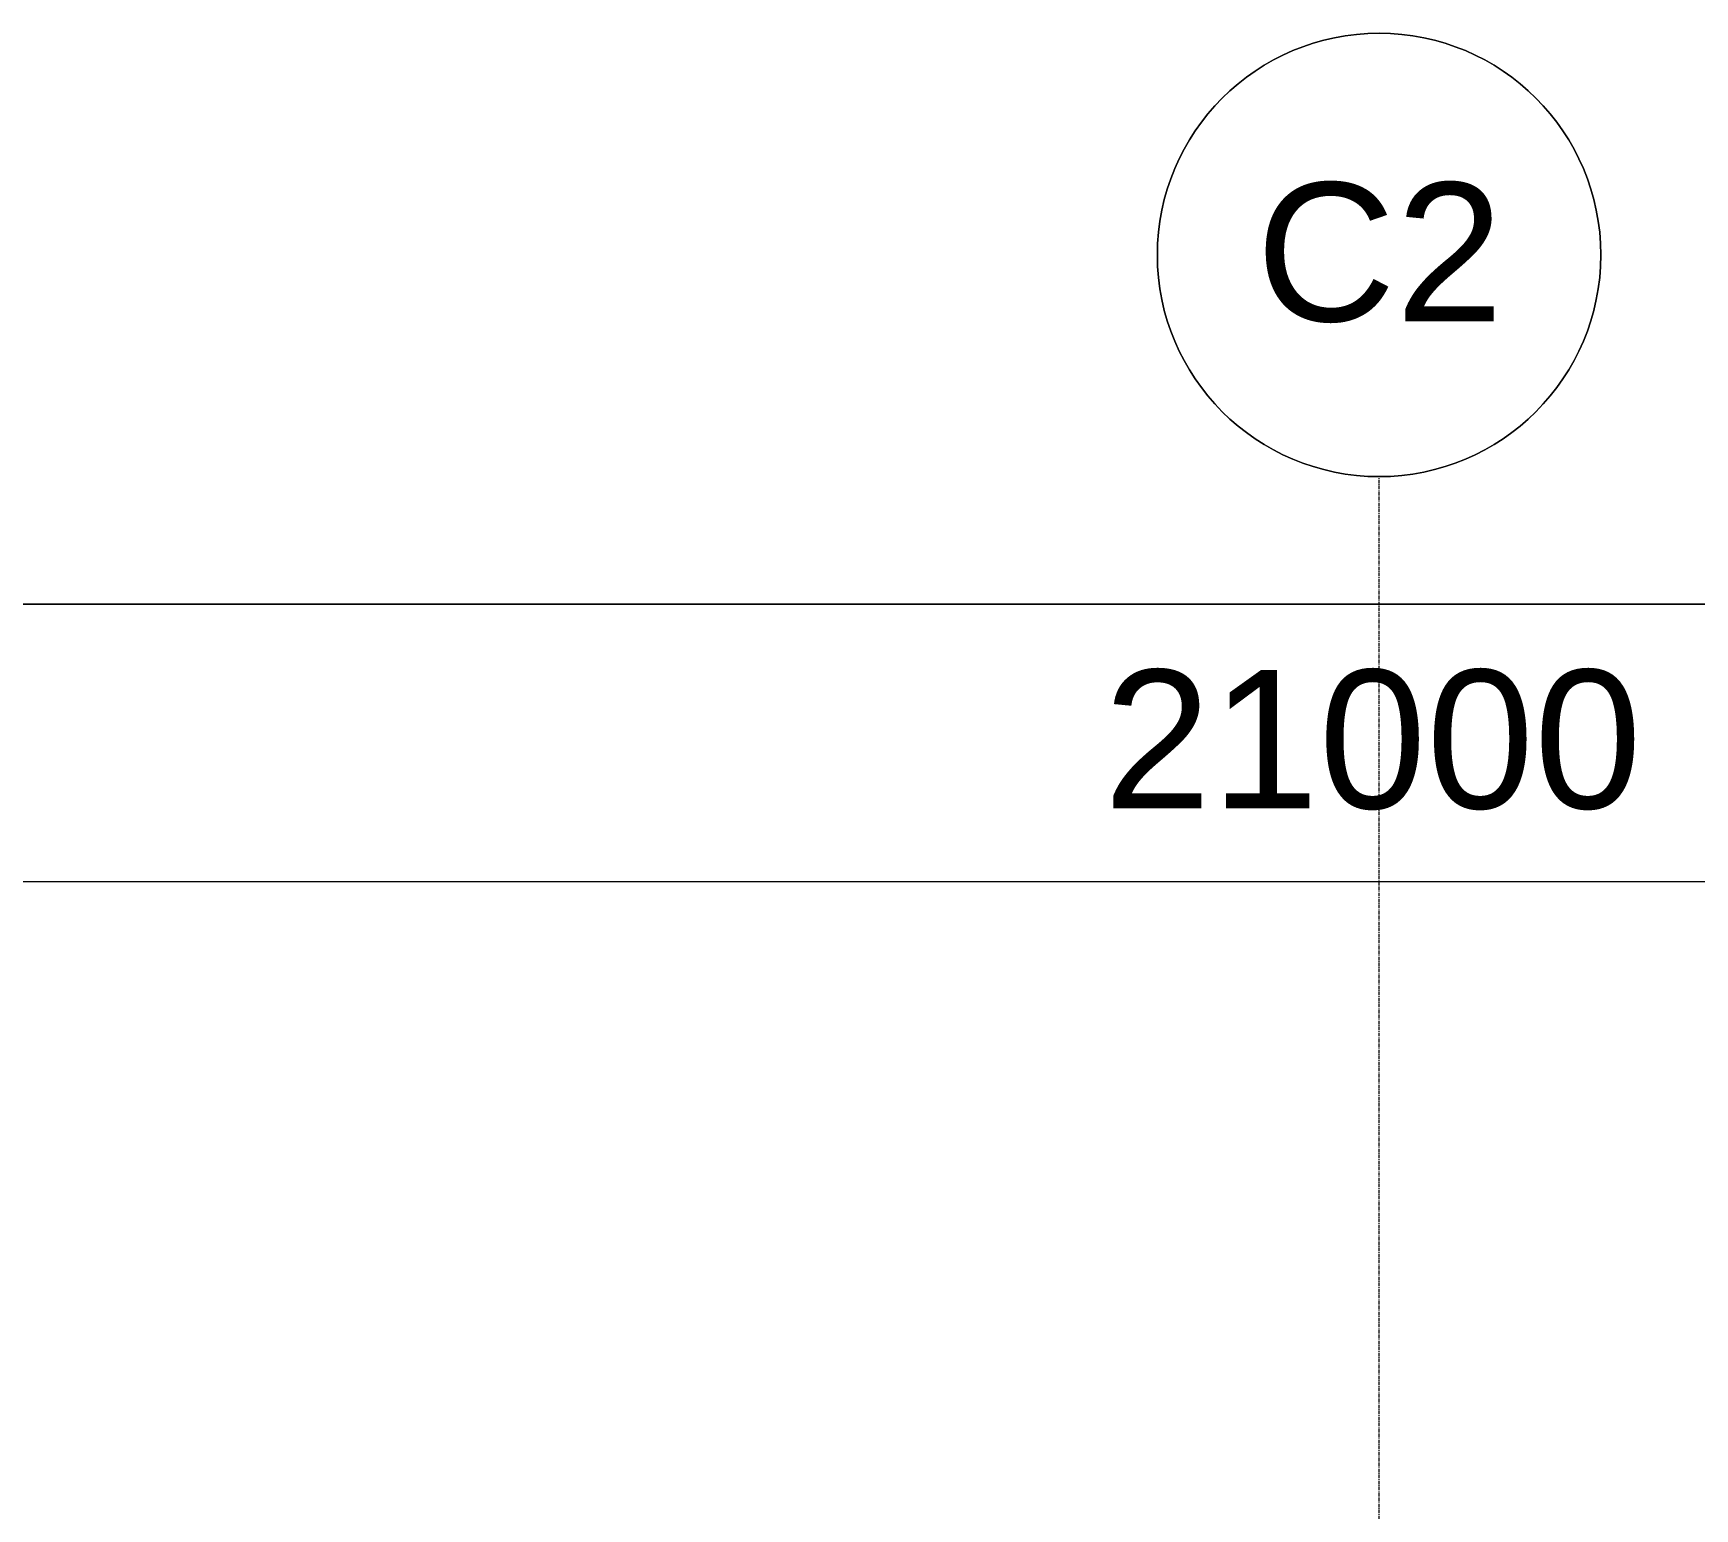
# Model space of a CAD drawing. Header units: millimetres. Extents: x -2361666 to -2009843, y -375 to 29863.
# Drawn here: x -2109952 to -2103957, y 21236 to 26561 of the extents above; entities that cross this region are included whole.
import ezdxf

# ---------------------------------------------------------------- set-up
doc = ezdxf.new("R2010")
doc.units = ezdxf.units.MM
doc.linetypes.add('Grid Line', pattern=[21, 12, -3, 3, -3])
for name, color, linetype, lineweight in [('A-ANNO-NOTE', 131, 'Continuous', 5), ('A-DETL-GENF', 92, 'Continuous', 5), ('S-GRID', 1, 'Continuous', 5), ('S-GRID-IDEN', 1, 'Continuous', 5)]:
    doc.layers.add(name, color=color, linetype=linetype, lineweight=lineweight)
doc.styles.add('Arial', font='arial.ttf', dxfattribs={"height": 500})

# ---------------------------------------------------------------- blocks, each defined once
blk = doc.blocks.new('Dimension - Grids _2D_ - 1-200-1015424-SOUTH EAST - PART C')
at = {"layer": 'A-DETL-GENF'}
for p, q in [((-1645068.2, 24500), (-1665068.2, 24500)), ((-1665068.2, 24500), (-1645068.2, 24500)), ((-1665068.2, 23500), (-1645068.2, 23500)), ((-1665068.2, 23500), (-1645068.2, 23500))]:
    blk.add_line(p, q, dxfattribs=at)
blk = doc.blocks.new('Grid - A1-203820-SOUTH EAST - PART C')
at = {"layer": 'S-GRID-IDEN'}
blk.add_circle((-1644568.2, 25760.7), 800, dxfattribs=at)
for start, end in [(0, 180), (180, 360)]:
    blk.add_arc((-1644568.2, 25760.7), 800, start, end, dxfattribs=at)

msp = doc.modelspace()

# ---------------------------------------------------------------- linework, layer by layer
at = {"layer": 'S-GRID', "linetype": 'Grid Line'}
msp.add_line((-2105096.4, -304.8), (-2105096.4, 24960.7), dxfattribs=at)

# ---------------------------------------------------------------- block references
at = {"layer": 'A-DETL-GENF'}
msp.add_blockref('Dimension - Grids _2D_ - 1-200-1015424-SOUTH EAST - PART C', (-450028.2, 0), dxfattribs=at)
at = {"layer": 'S-GRID-IDEN'}
msp.add_blockref('Grid - A1-203820-SOUTH EAST - PART C', (-460528.2, 0), dxfattribs=at)

# ---------------------------------------------------------------- texts
at = {"layer": 'A-ANNO-NOTE', "insert": (-2106090.9, 24263.4), "char_height": 500, "width": 2324.894, "attachment_point": 1, "style": 'Arial'}
msp.add_mtext('21000', dxfattribs=at)
at = {"layer": 'S-GRID-IDEN', "insert": (-2105540.8, 26021.5), "char_height": 500, "width": 1074.261, "attachment_point": 1, "style": 'Arial'}
msp.add_mtext('C2', dxfattribs=at)

doc.saveas('drawing.dxf')
